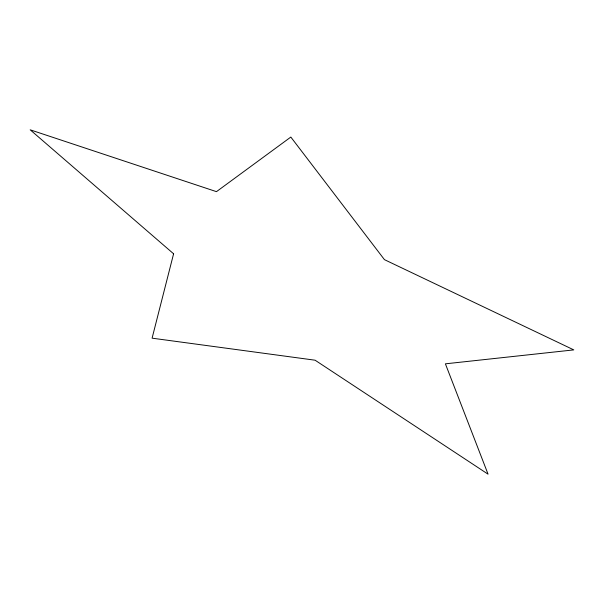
<?xml version="1.0" encoding="UTF-8"?>
<svg xmlns="http://www.w3.org/2000/svg" width="604" height="604" viewBox="0 0 604 604"><rect width="100%" height="100%" fill="white"/><g stroke="black" fill="none" stroke-linecap="round" stroke-linejoin="round"><path stroke-width="0.91" d="M173.597 253.793L152.095 338.172L315.084 360.203L488.062 474.178L445.397 363.827L573.8 349.89L384.446 259.652L290.826 137.063L216.466 191.649L30.2 129.822L173.597 253.793"/></g></svg>
